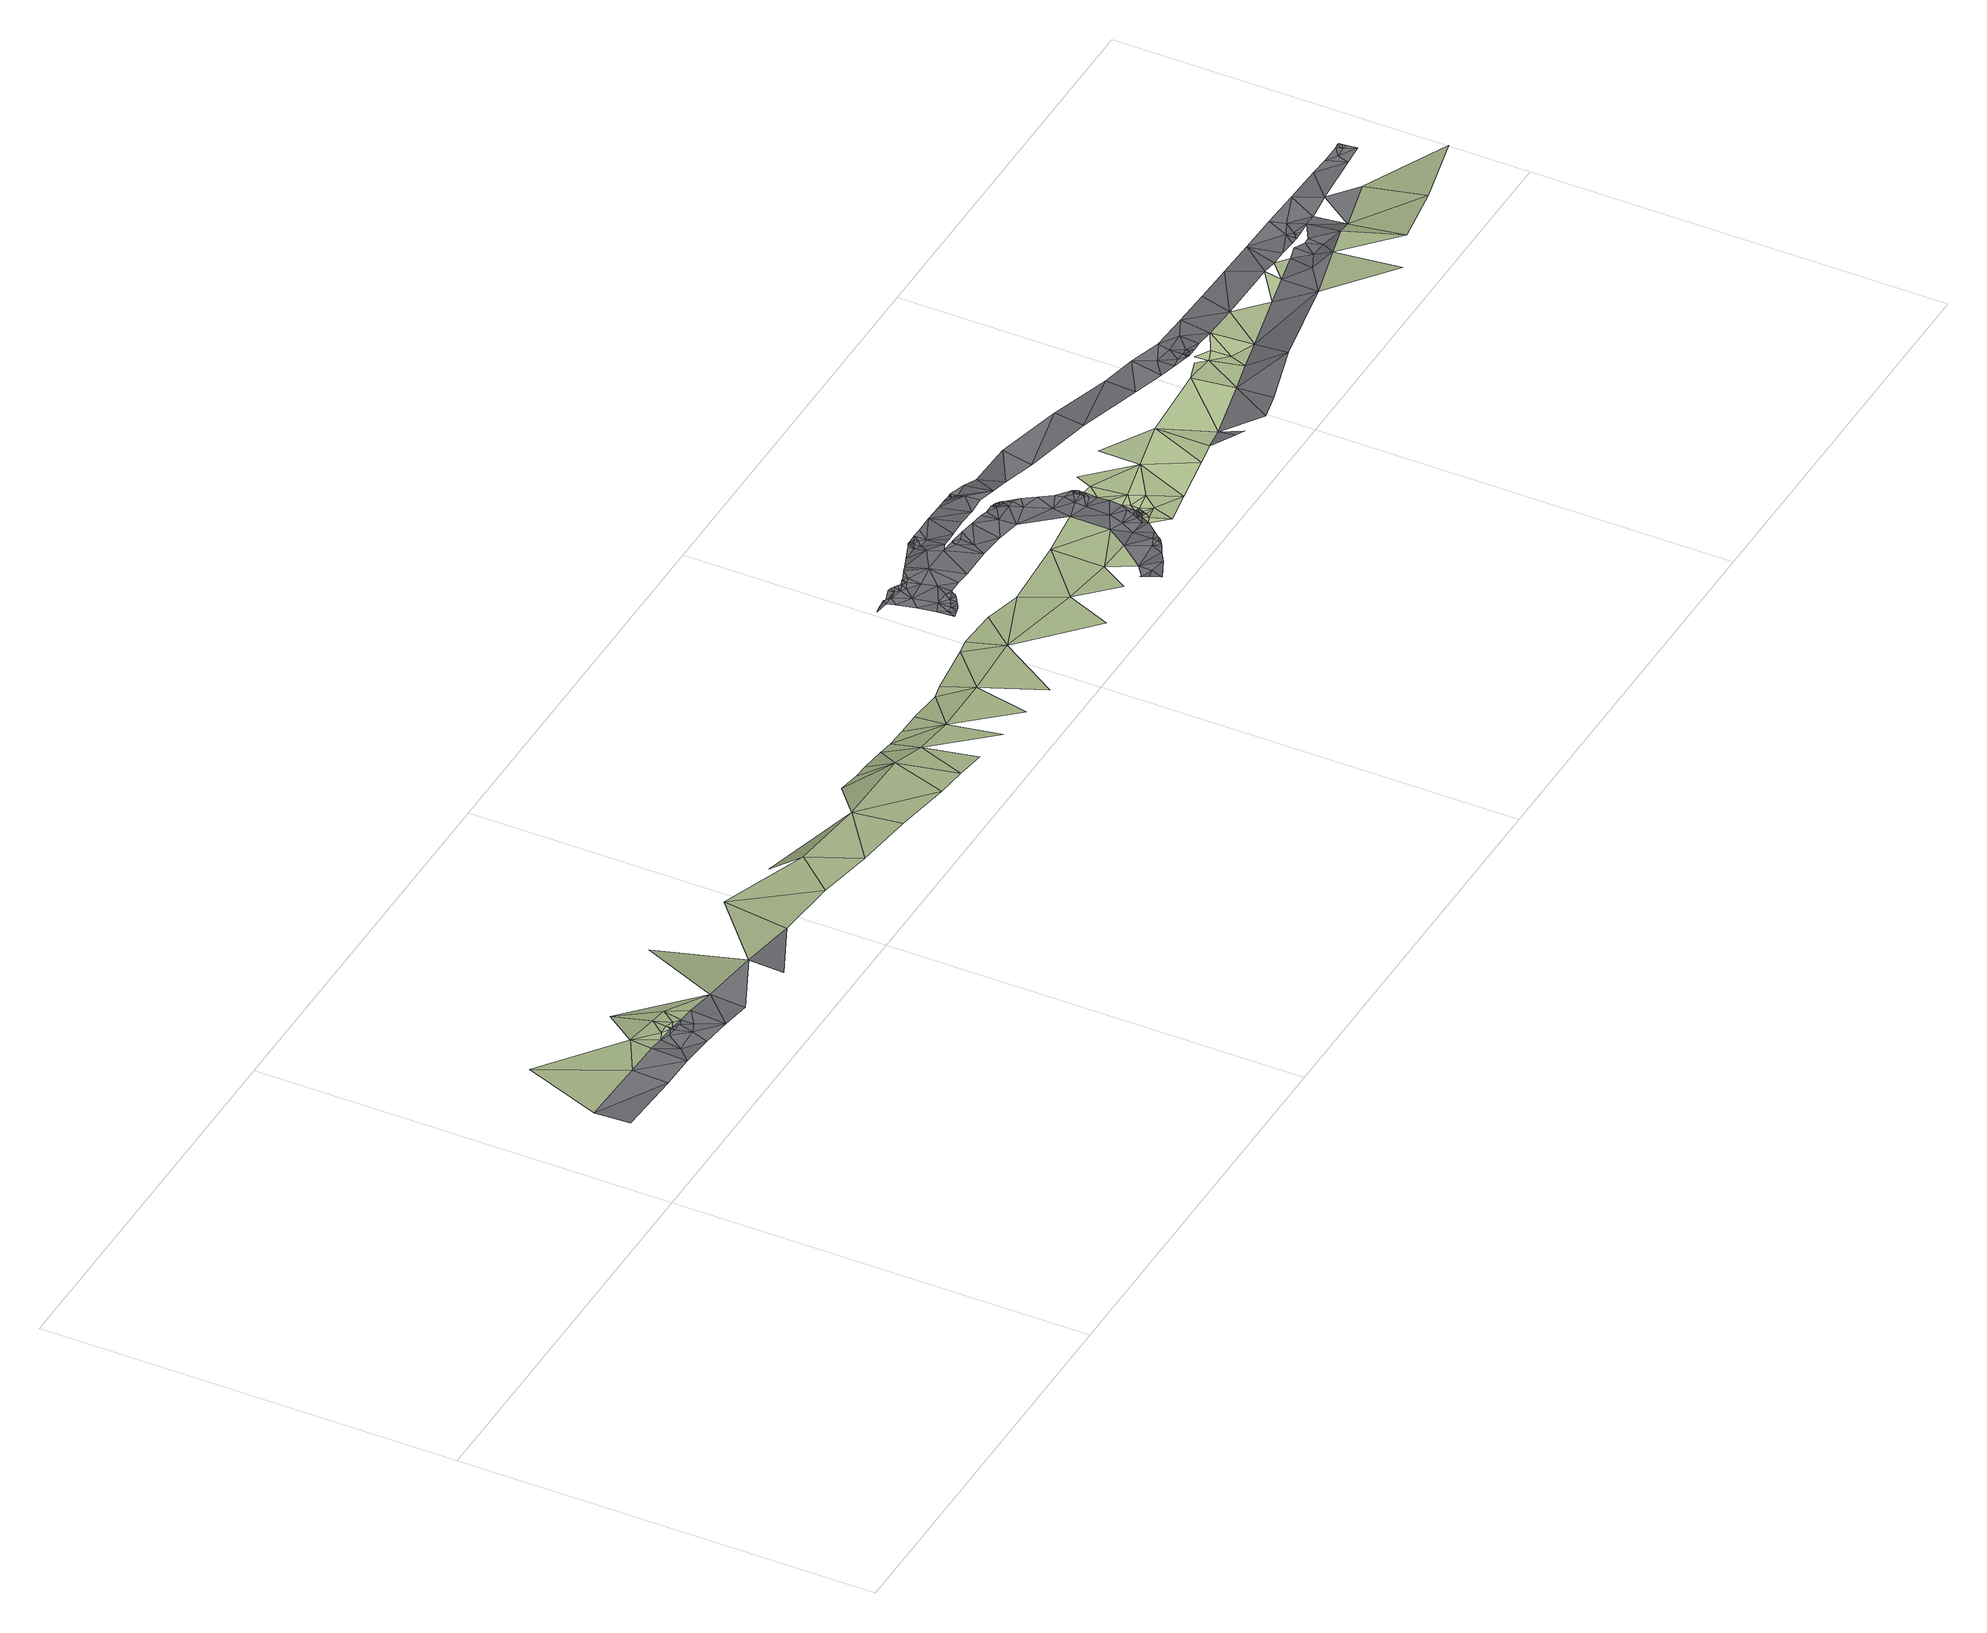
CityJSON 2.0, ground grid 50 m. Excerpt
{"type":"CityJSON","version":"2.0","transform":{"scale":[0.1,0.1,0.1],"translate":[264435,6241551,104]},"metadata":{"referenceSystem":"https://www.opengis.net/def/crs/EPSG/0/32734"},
"CityObjects":{
"road1":{"type":"Road","attributes":{"highway":"primary","name":"Philip Kgosana Drive","surface":"asphalt","lanes":2,"width":4.4,"oneway":"yes"},"geometry":[{"type":"MultiSurface","lod":"1","boundaries":[[[0,1,2]],[[0,2,3]],[[3,2,4]],[[3,4,5]],[[6,5,4]],[[4,7,6]],[[8,5,6]],[[6,9,8]],[[10,6,7]],[[10,9,6]],[[9,11,8]],[[9,10,12]],[[12,11,9]],[[13,11,12]],[[10,7,14]],[[10,15,12]],[[13,12,15]],[[15,10,16]],[[17,13,15]],[[10,14,16]],[[16,17,15]],[[16,18,17]],[[14,18,16]],[[14,19,18]],[[20,19,14]],[[20,21,19]],[[22,23,21]],[[24,25,26]],[[26,27,24]],[[28,29,24]],[[28,30,29]],[[29,30,31]],[[29,31,32]],[[31,33,32]],[[31,34,33]],[[33,34,35]],[[35,34,36]],[[36,34,37]],[[34,38,37]],[[39,36,37]],[[37,40,39]],[[40,37,38]],[[41,39,40]],[[38,42,40]],[[40,43,41]],[[43,40,42]],[[42,38,44]],[[45,43,42]],[[42,44,45]],[[44,46,45]],[[47,46,44]],[[48,46,47]],[[49,50,47]]]}]},
"terrain1":{"type":"TINRelief","geometry":[{"type":"CompositeSurface","lod":"1","boundaries":[[[0,3,51]],[[51,3,52]],[[5,52,3]],[[8,52,5]],[[8,53,52]],[[8,11,53]],[[52,53,54]],[[53,11,55]],[[13,55,11]],[[55,54,53]],[[56,55,13]],[[55,56,54]],[[56,13,17]],[[57,52,54]],[[56,58,54]],[[58,56,17]],[[17,18,58]],[[58,57,54]],[[19,58,18]],[[58,19,57]],[[19,21,59]],[[21,23,60]],[[61,60,23]],[[61,62,60]],[[61,63,62]],[[63,64,62]],[[65,62,64]],[[66,64,63]],[[64,66,67]],[[67,68,64]],[[69,64,68]],[[70,68,67]],[[69,68,71]],[[68,70,72]],[[73,72,70]],[[68,74,71]],[[75,74,68]],[[72,75,68]],[[76,75,72]],[[72,77,78]],[[76,72,78]],[[78,79,76]],[[80,79,78]],[[81,78,82]],[[83,80,78]],[[81,83,78]],[[83,81,84]],[[85,81,86]],[[87,84,81]],[[85,87,81]],[[88,87,85]],[[85,89,88]],[[85,90,91]],[[89,85,92]],[[91,92,85]],[[93,91,94]],[[91,95,92]],[[95,91,93]],[[93,96,97]],[[98,95,93]],[[93,97,98]],[[95,98,99]],[[100,101,102]],[[103,100,102]],[[103,102,104]],[[103,105,106]],[[104,105,103]],[[105,107,106]],[[108,102,101]],[[109,107,105]],[[108,104,102]],[[104,110,105]],[[109,105,110]],[[109,111,112]],[[111,109,110]],[[113,112,111]],[[114,113,111]],[[110,104,108]],[[111,110,115]],[[111,115,114]],[[115,116,114]],[[115,110,108]],[[117,114,116]],[[108,101,118]],[[116,119,117]],[[120,116,115]],[[115,108,120]],[[117,119,121]],[[119,122,121]],[[116,120,119]],[[118,120,108]],[[123,124,122]],[[122,119,123]],[[120,125,119]],[[125,120,118]],[[119,125,123]],[[125,126,123]],[[125,118,127]],[[128,125,127]],[[129,125,128]],[[128,127,25]],[[128,25,24]],[[130,128,24]],[[130,24,29]],[[131,130,29]],[[131,29,32]],[[130,131,132]],[[133,131,32]],[[134,131,135]],[[133,135,131]],[[32,33,133]],[[135,133,136]],[[136,133,33]],[[33,137,136]],[[33,35,137]],[[138,35,36]],[[38,34,139]],[[39,140,36]],[[141,44,38]],[[141,47,44]],[[142,47,141]],[[49,47,142]],[[49,142,143]]]}]},
"road2":{"type":"Road","attributes":{"highway":"primary_link","surface":"asphalt","lanes":1,"width":4,"oneway":"yes"},"geometry":[{"type":"MultiSurface","lod":"1","boundaries":[[[144,145,146]],[[144,146,147]],[[148,149,150]],[[150,151,152]],[[148,153,154]],[[155,156,157]],[[157,158,155]],[[159,160,161]],[[157,162,158]],[[163,164,165]],[[166,165,167]],[[168,169,148]],[[169,170,148]],[[171,172,173]],[[144,149,145]],[[168,148,154]],[[174,175,176]],[[177,103,106]],[[178,179,180]],[[181,182,183]],[[182,181,175]],[[182,175,184]],[[185,186,103]],[[151,187,188]],[[181,183,189]],[[190,191,192]],[[193,194,195]],[[194,193,196]],[[197,198,199]],[[200,201,202]],[[203,204,205]],[[204,203,206]],[[191,205,192]],[[207,208,209]],[[210,211,204]],[[181,212,213]],[[213,214,215]],[[216,215,214]],[[217,160,159]],[[216,218,215]],[[173,202,219]],[[160,217,220]],[[221,222,223]],[[224,225,211]],[[225,196,193]],[[211,210,224]],[[226,227,228]],[[229,223,222]],[[228,227,230]],[[223,229,198]],[[231,223,198]],[[171,160,232]],[[227,233,230]],[[219,202,201]],[[175,181,176]],[[106,107,177]],[[234,113,235]],[[234,177,109]],[[236,237,238]],[[239,237,236]],[[240,122,124]],[[114,235,113]],[[241,242,237]],[[237,242,238]],[[237,243,244]],[[245,246,247]],[[248,249,250]],[[251,252,253]],[[254,255,256]],[[257,253,252]],[[248,244,249]],[[177,185,103]],[[137,138,258]],[[259,260,261]],[[262,260,259]],[[263,262,264]],[[265,266,267]],[[137,268,136]],[[269,270,271]],[[267,258,138]],[[140,267,138]],[[223,231,272]],[[273,217,274]],[[275,270,269]],[[276,202,173]],[[191,190,277]],[[200,202,278]],[[201,277,190]],[[279,201,200]],[[164,280,165]],[[166,163,165]],[[96,156,281]],[[208,282,283]],[[284,247,254]],[[190,192,285]],[[278,202,276]],[[277,201,279]],[[209,286,287]],[[284,254,256]],[[255,233,227]],[[181,213,176]],[[288,184,175]],[[229,289,198]],[[286,209,208]],[[177,234,185]],[[290,186,291]],[[237,244,241]],[[124,238,242]],[[292,280,293]],[[294,295,296]],[[297,218,298]],[[176,215,174]],[[189,212,181]],[[213,212,299]],[[300,301,302]],[[99,303,304]],[[209,287,305]],[[209,305,306]],[[289,199,198]],[[197,307,171]],[[107,109,177]],[[234,109,112]],[[308,124,242]],[[291,235,309]],[[310,180,311]],[[303,308,241]],[[122,312,121]],[[239,243,237]],[[244,243,313]],[[314,175,174]],[[291,315,98]],[[100,290,292]],[[247,284,245]],[[214,213,299]],[[176,213,215]],[[113,234,112]],[[185,234,235]],[[246,245,179]],[[249,244,313]],[[241,244,248]],[[207,282,208]],[[300,302,274]],[[273,220,217]],[[136,268,316]],[[317,257,252]],[[137,318,268]],[[319,320,261]],[[161,160,173]],[[169,321,170]],[[322,219,323]],[[260,324,319]],[[226,256,227]],[[325,326,283]],[[171,306,197]],[[171,232,306]],[[231,306,305]],[[305,272,231]],[[305,287,272]],[[223,272,221]],[[198,197,231]],[[209,306,232]],[[162,327,158]],[[263,260,262]],[[328,257,296]],[[235,114,309]],[[309,315,291]],[[260,263,324]],[[329,167,165]],[[290,280,292]],[[330,325,283]],[[280,164,293]],[[242,241,308]],[[240,124,308]],[[240,308,312]],[[303,241,248]],[[308,303,312]],[[331,332,211]],[[304,303,333]],[[304,334,335]],[[290,98,97]],[[280,97,329]],[[195,331,193]],[[336,316,294]],[[314,337,338]],[[175,314,288]],[[339,336,340]],[[337,174,341]],[[336,317,342]],[[342,317,252]],[[251,342,252]],[[337,314,174]],[[338,288,314]],[[316,339,136]],[[187,151,343]],[[150,152,153]],[[344,323,332]],[[190,285,201]],[[144,147,343]],[[151,149,144]],[[345,346,320]],[[347,266,265]],[[326,208,283]],[[323,211,332]],[[205,204,192]],[[331,211,193]],[[225,193,211]],[[148,170,149]],[[148,150,153]],[[188,152,151]],[[210,204,206]],[[211,192,204]],[[192,211,323]],[[192,323,285]],[[267,266,348]],[[269,266,275]],[[226,228,349]],[[201,285,219]],[[173,160,171]],[[197,306,231]],[[100,103,186]],[[199,307,197]],[[209,232,350]],[[324,345,319]],[[345,320,319]],[[114,117,309]],[[329,351,167]],[[281,351,329]],[[248,250,333]],[[303,99,312]],[[137,258,318]],[[250,334,333]],[[291,186,185]],[[280,329,165]],[[215,218,297]],[[297,174,215]],[[207,209,350]],[[287,221,272]],[[117,121,315]],[[117,315,309]],[[99,98,315]],[[122,240,312]],[[333,334,304]],[[303,248,333]],[[302,273,274]],[[226,349,325]],[[326,325,349]],[[295,352,353]],[[251,340,342]],[[340,336,342]],[[149,151,150]],[[343,151,144]],[[347,275,266]],[[266,354,348]],[[301,355,297]],[[217,159,300]],[[317,296,257]],[[323,149,322]],[[344,145,149]],[[346,50,320]],[[356,50,346]],[[336,294,317]],[[357,328,295]],[[186,290,100]],[[185,235,291]],[[316,336,339]],[[179,178,246]],[[344,149,323]],[[149,170,322]],[[323,219,285]],[[322,170,321]],[[356,48,50]],[[266,269,354]],[[269,271,46]],[[325,330,284]],[[255,227,256]],[[321,358,322]],[[173,358,161]],[[356,348,354]],[[356,354,48]],[[226,325,256]],[[284,256,325]],[[46,48,354]],[[156,96,157]],[[96,162,157]],[[304,341,99]],[[335,338,337]],[[353,311,357]],[[296,317,294]],[[301,297,298]],[[174,297,341]],[[355,341,297]],[[300,274,217]],[[121,312,315]],[[99,315,312]],[[329,97,96]],[[281,329,96]],[[307,172,171]],[[173,172,276]],[[335,337,304]],[[341,304,337]],[[261,260,319]],[[269,46,354]],[[180,310,178]],[[295,328,296]],[[265,267,140]],[[97,280,290]],[[98,290,291]],[[219,322,173]],[[322,358,173]],[[159,355,300]],[[300,355,301]],[[268,352,316]],[[294,316,352]],[[310,311,353]],[[352,295,294]],[[357,295,353]]]}]}
},
"vertices":[
[6,96,93],[6,52,95],[91,51,90],[93,95,90],[134,50,90],[136,94,90],[153,68,87],[177,49,87],[157,94,87],[168,89,87],[185,70,87],[179,93,87],[179,88,87],[181,93,87],[214,45,86],[190,88,87],[199,76,86],[199,91,86],[218,89,86],[255,85,83],[251,41,84],[329,77,81],[325,33,83],[403,69,75],[1409,69,45],[1379,64,49],[1408,48,49],[1419,43,49],[1451,34,50],[1487,87,44],[1483,41,50],[1548,57,60],[1526,97,43],[1566,106,41],[1677,87,42],[1644,125,37],[1683,134,37],[1708,110,44],[1742,103,44],[1722,143,35],[1739,125,35],[1740,148,35],[1760,124,34],[1754,142,34],[1774,110,48],[1762,143,34],[1784,156,34],[1806,118,32],[1801,157,32],[1871,134,32],[1836,161,32],
[69,205,69],[149,126,81],[168,99,87],[189,120,81],[180,99,87],[191,97,86],[206,179,54],[211,118,79],[376,220,11],[444,165,48],[477,61,78],[529,114,68],[551,52,73],[632,109,58],[561,171,9],[625,44,71],[699,36,66],[739,112,49],[704,158,23],[736,32,66],[730,153,23],[779,101,46],[773,28,64],[749,153,22],[779,150,22],[797,147,22],[821,25,62],[829,97,44],[822,146,22],[847,144,25],[902,98,43],[869,22,60],[887,140,25],[903,143,27],[981,102,43],[916,18,58],[963,149,30],[981,152,30],[1026,148,33],[1052,20,53],[1083,79,46],[1067,135,36],[1146,71,45],[1118,33,52],[1154,139,39],[1159,36,50],[1183,66,50],[1207,95,45],[1212,145,41],[1231,61,49],[1249,42,49],[1240,65,49],[1241,75,45],[1246,72,47],[1246,75,47],[1243,76,47],[1244,78,47],[1259,69,47],[1244,79,47],[1248,77,47],[1248,82,47],[1245,81,47],[1246,83,47],[1246,85,47],[1251,83,47],[1251,93,47],[1247,101,47],[1289,49,49],[1266,104,47],[1274,87,47],[1249,117,47],[1251,133,44],[1264,148,44],[1252,149,44],[1318,116,48],[1275,169,42],[1349,59,49],[1383,131,46],[1323,168,44],[1481,139,43],[1519,137,41],[1508,148,41],[1536,119,41],[1517,153,41],[1535,143,41],[1563,158,40],[1607,157,38],[1687,156,37],[1714,5,78],[1707,155,35],[1776,32,69],[1849,44,67],[1952,72,53],
[1020,194,29],[1014,203,29],[1016,183,29],[1021,184,29],[1040,201,29],[1029,209,29],[1034,197,29],[1028,193,29],[1036,190,29],[1040,193,29],[1043,195,32],[1149,3,54],[1173,14,54],[1159,20,50],[1144,15,54],[1119,201,35],[1106,242,34],[1084,203,32],[1144,25,50],[1211,37,49],[1213,39,49],[1208,38,49],[1210,36,49],[1205,33,49],[1046,198,32],[1048,202,32],[1042,207,32],[1098,259,34],[1077,274,21],[1075,244,31],[1199,212,40],[1203,220,38],[1199,221,38],[1241,78,45],[1364,242,40],[1276,224,38],[1356,203,43],[1200,224,38],[1203,225,38],[1202,226,38],[1205,223,38],[1238,78,45],[1233,70,45],[1029,186,29],[1033,188,29],[1200,227,38],[1039,258,28],[1037,262,28],[1030,255,28],[1007,263,28],[1004,268,16],[1000,267,16],[1008,269,16],[1103,276,26],[1108,283,26],[1105,284,26],[1045,260,31],[1042,254,31],[1050,255,31],[1029,266,28],[1025,260,28],[1033,264,28],[1025,267,28],[1136,246,34],[1156,286,27],[1123,271,26],[1021,268,16],[1014,258,28],[1199,228,38],[1196,225,38],[1195,229,38],[1193,224,38],[1193,230,38],[1122,235,34],[1184,231,36],[1047,239,31],[1122,241,34],[1112,286,26],[1110,286,26],[1112,283,26],[1017,269,16],[1013,269,16],[1201,281,26],[1202,283,26],[1200,285,26],[1109,286,26],[1202,285,26],[1110,280,26],[1116,246,34],[1204,285,26],[1242,81,47],[1241,85,45],[1252,153,44],[1249,153,44],[1252,151,44],[1252,155,44],[1248,141,44],[1247,151,44],[1250,150,44],[1252,157,44],[1248,157,44],[1237,235,38],[1284,263,38],[1245,274,22],[1245,158,44],[1250,161,44],[1249,162,44],[1518,159,41],[1517,163,41],[1516,159,41],[1225,279,26],[1205,285,26],[1207,277,26],[1514,160,41],[1671,196,34],[1930,182,29],[1923,184,29],[1931,170,29],[1929,187,29],[1926,192,29],[1929,192,29],[1727,155,35],[1759,168,33],[1721,195,33],[1572,198,37],[1764,161,34],[1762,154,34],[1767,154,34],[1117,283,26],[1124,241,34],[1132,235,34],[1757,154,34],[1059,266,31],[1040,259,28],[1050,262,31],[1043,260,31],[1209,45,49],[1191,25,50],[1157,246,36],[1177,245,36],[1217,240,38],[1036,251,28],[1134,286,26],[1123,286,26],[1206,222,38],[1107,285,26],[1213,71,45],[1223,88,45],[1220,48,49],[1215,42,49],[1518,183,39],[1496,187,39],[1505,167,41],[1177,213,37],[1176,233,36],[1197,229,38],[1128,217,35],[1159,235,36],[1141,238,36],[1236,152,41],[1217,168,40],[1118,278,26],[1111,272,26],[1091,279,21],[1246,146,44],[1243,93,47],[1443,221,36],[1435,181,41],[1235,138,41],[1251,159,44],[1208,212,40],[1229,107,45],[1547,186,37],[1516,166,41],[1621,197,35],[1909,182,29],[1905,168,29],[1050,204,32],[1052,222,31],[1024,238,28],[1921,191,29],[1196,263,38],[1178,285,27],[1141,25,52],[1494,165,41],[1198,40,49],[1197,245,38],[1003,258,28],[1006,248,28],[1240,167,40],[1238,177,40],[1227,192,40],[1526,168,39],[1205,198,40],[1217,207,40],[1540,159,41],[1529,159,41],[1178,192,37],[1523,162,41],[1025,185,29],[1012,226,28],[1896,191,29],[1871,192,30],[1747,154,34],[1771,194,33],[1189,285,27],[1126,246,34],[1201,30,49],[1522,199,39],[1482,210,40],[1776,176,33],[1149,197,37],[1821,193,31],[1474,171,40],[1067,204,32]
]}
